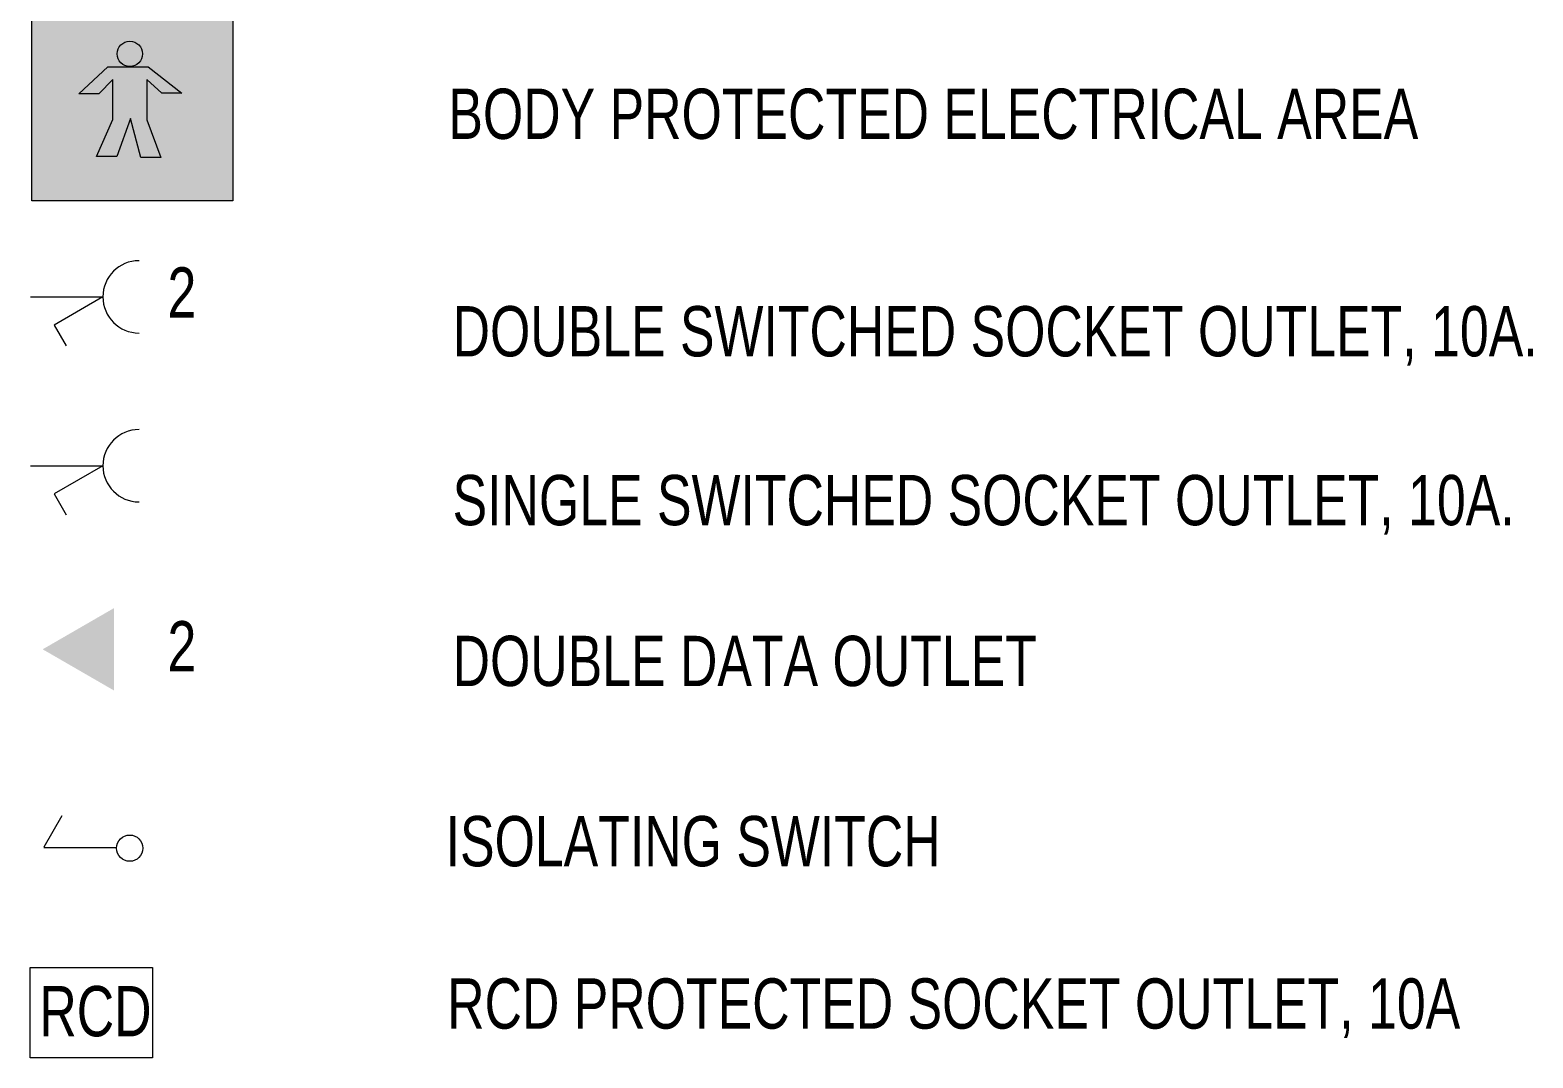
# Model space of a CAD drawing. Header units: millimetres. Extents: x -12392 to 16131, y -4930 to 15514.
# Drawn here: x 12392 to 16131, y 1217 to 3773 of the extents above; entities that cross this region are included whole.
import ezdxf

# ---------------------------------------------------------------- set-up
doc = ezdxf.new("R2010")
doc.units = ezdxf.units.MM
doc.layers.add('_Non Essential Power', color=1, linetype='Continuous', lineweight=13)
doc.styles.add('Arial Narrow', font='ARIALN.TTF', dxfattribs={"width": 0.9, "height": 125})

# ---------------------------------------------------------------- blocks, each defined once
blk = doc.blocks.new('Body Protected')
at = {"layer": '_Non Essential Power'}
h = blk.add_hatch(color=255, dxfattribs=at)
h.dxf.hatch_style = 1
h.paths.add_polyline_path([(12592, -5845.3), (13092, -5845.3), (13092, -5346.8), (12592, -5346.8)])
h.paths.add_polyline_path([(12781.5, -5511.6), (12835.8, -5511.2, -0.414214), (12804.2, -5479.6, -1), (12867.4, -5479.6, -0.414214), (12835.8, -5511.2), (12881.5, -5511.6), (12965.2, -5577), (12915.2, -5577), (12878, -5543.6), (12878, -5643.6), (12912.8, -5737.4), (12862.8, -5737.4), (12837.5, -5640.6), (12803.3, -5734.6), (12753.3, -5734.6), (12793.5, -5643), (12793.5, -5543), (12759, -5579.2), (12709, -5579.2)], flags=16)
h.paths.add_polyline_path([(12867.4, -5479.6, 1), (12804.2, -5479.6, 1)], flags=0)
at = {"layer": '_Non Essential Power', "true_color": 0x139b48}
h = blk.add_hatch(color=114, dxfattribs=at)
h.dxf.hatch_style = 1
h.paths.add_polyline_path([(13092, -5346.8), (12592, -5346.8), (12592, -5845.3), (13092, -5845.3)])
h.paths.add_polyline_path([(12781.5, -5511.6), (12835.8, -5511.2, -0.414214), (12804.2, -5479.6, -1), (12867.4, -5479.6, -0.414214), (12835.8, -5511.2), (12881.5, -5511.6), (12965.2, -5577), (12915.2, -5577), (12878, -5543.6), (12878, -5643.6), (12912.8, -5737.4), (12862.8, -5737.4), (12837.5, -5640.6), (12803.3, -5734.6), (12753.3, -5734.6), (12793.5, -5643), (12793.5, -5543), (12759, -5579.2), (12709, -5579.2)], flags=16)
h.paths.add_polyline_path([(12878, -5543.6), (12915.2, -5577), (12965.2, -5577), (12881.5, -5511.6), (12781.5, -5511.6), (12709, -5579.2), (12759, -5579.2), (12793.5, -5543), (12793.5, -5643), (12753.3, -5734.6), (12803.3, -5734.6), (12837.5, -5640.6), (12862.8, -5737.4), (12912.8, -5737.4), (12878, -5643.6)], flags=0)
h = blk.add_hatch(color=114, dxfattribs=at)
h.dxf.hatch_style = 1
h.paths.add_polyline_path([(12793.5, -5643), (12753.3, -5734.6), (12803.3, -5734.6), (12837.5, -5640.6), (12862.8, -5737.4), (12912.8, -5737.4), (12878, -5643.6), (12878, -5543.6), (12915.2, -5577), (12965.2, -5577), (12881.5, -5511.6), (12781.5, -5511.6), (12709, -5579.2), (12759, -5579.2), (12793.5, -5543)])
h.paths.add_polyline_path([(12867.4, -5479.6, 1), (12804.2, -5479.6, 1)])
at = {"layer": '_Non Essential Power', "color": 255}
for p, q in [((12709, -5579.2), (12781.5, -5511.6)), ((12781.5, -5511.6), (12881.5, -5511.6)), ((12881.5, -5511.6), (12965.2, -5577)), ((12793.5, -5543), (12759, -5579.2)), ((12793.5, -5643), (12793.5, -5543)), ((12915.2, -5577), (12878, -5543.6)), ((12878, -5543.6), (12878, -5643.6)), ((12759, -5579.2), (12709, -5579.2)), ((12965.2, -5577), (12915.2, -5577)), ((12753.3, -5734.6), (12793.5, -5643)), ((12837.5, -5640.6), (12803.3, -5734.6)), ((12862.8, -5737.4), (12837.5, -5640.6)), ((12878, -5643.6), (12912.8, -5737.4)), ((12803.3, -5734.6), (12753.3, -5734.6)), ((12912.8, -5737.4), (12862.8, -5737.4))]:
    blk.add_line(p, q, dxfattribs=at)
blk.add_lwpolyline([(12592, -5346.8), (13092, -5346.8), (13092, -5845.3), (12592, -5845.3)], close=True, dxfattribs=at)
blk.add_circle((12835.8, -5479.6), 31.6, dxfattribs=at)

msp = doc.modelspace()

# ---------------------------------------------------------------- hatches: boundary and pattern name
at = {"layer": '_Non Essential Power'}
msp.add_hatch(color=1, dxfattribs=at).paths.add_polyline_path([(12600.7, 2130.6), (12600.7, 2335.6), (12423.2, 2233.1)])

# ---------------------------------------------------------------- linework, layer by layer
at = {"layer": '_Non Essential Power', "color": 240, "lineweight": 18}
for p, q in [((12392.9, 3109.7), (12572.9, 3109.7)), ((12572.9, 3109.7), (12451.7, 3039.7)), ((12451.7, 3039.7), (12481.7, 2987.7)), ((12392.9, 2689.7), (12572.9, 2689.7)), ((12572.9, 2689.7), (12451.7, 2619.7)), ((12451.7, 2619.7), (12481.7, 2567.7))]:
    msp.add_line(p, q, dxfattribs=at)
at = {"layer": '_Non Essential Power', "lineweight": 18}
for p, q in [((12471.2, 1818.9), (12426.1, 1740.7)), ((12425.9, 1740.1), (12607, 1740.1))]:
    msp.add_line(p, q, dxfattribs=at)
at = {"layer": '_Non Essential Power'}
msp.add_lwpolyline([(12391.8, 1441.6), (12696.4, 1441.6), (12696.4, 1216.7), (12391.8, 1216.7)], close=True, dxfattribs=at)
msp.add_circle((12639.7, 1738.5), 32.7, dxfattribs=at)
at = {"layer": '_Non Essential Power', "color": 240, "lineweight": 18}
for centre in [(12662.9, 3109.7), (12662.9, 2689.7)]:
    msp.add_arc(centre, 90, 90, 270, dxfattribs=at)

# ---------------------------------------------------------------- block references
at = {"layer": '_Non Essential Power'}
msp.add_blockref('Body Protected', (-195.8, 9193.7), dxfattribs=at)

# ---------------------------------------------------------------- texts
at = {"layer": '_Non Essential Power', "color": 7, "char_height": 125, "attachment_point": 1, "style": 'Arial Narrow'}
for s, insert, width in [('BODY PROTECTED ELECTRICAL AREA', (13432.5, 3627.6), 3279.303), ('DOUBLE SWITCHED SOCKET OUTLET, 10A.', (13443, 3086.7), 3279.303), ('SINGLE SWITCHED SOCKET OUTLET, 10A.', (13443, 2666.7), 3210.758), ('DOUBLE DATA OUTLET', (13443, 2266.7), 1767.721), ('ISOLATING SWITCH', (13425.6, 1818.4), 3279.303), ('RCD PROTECTED SOCKET OUTLET, 10A', (13429.5, 1414.6), 3279.303)]:
    msp.add_mtext(s, dxfattribs=dict(at, insert=insert, width=width))
at = {"layer": '_Non Essential Power', "color": 1, "char_height": 125, "attachment_point": 1, "style": 'Arial Narrow'}
for s, insert, width in [('2', (12733.8, 3183.1), 86.582), ('2', (12733.8, 2303.1), 86.582), ('RCD', (12415, 1395.6), 155.127)]:
    msp.add_mtext(s, dxfattribs=dict(at, insert=insert, width=width))

doc.saveas('drawing.dxf')
